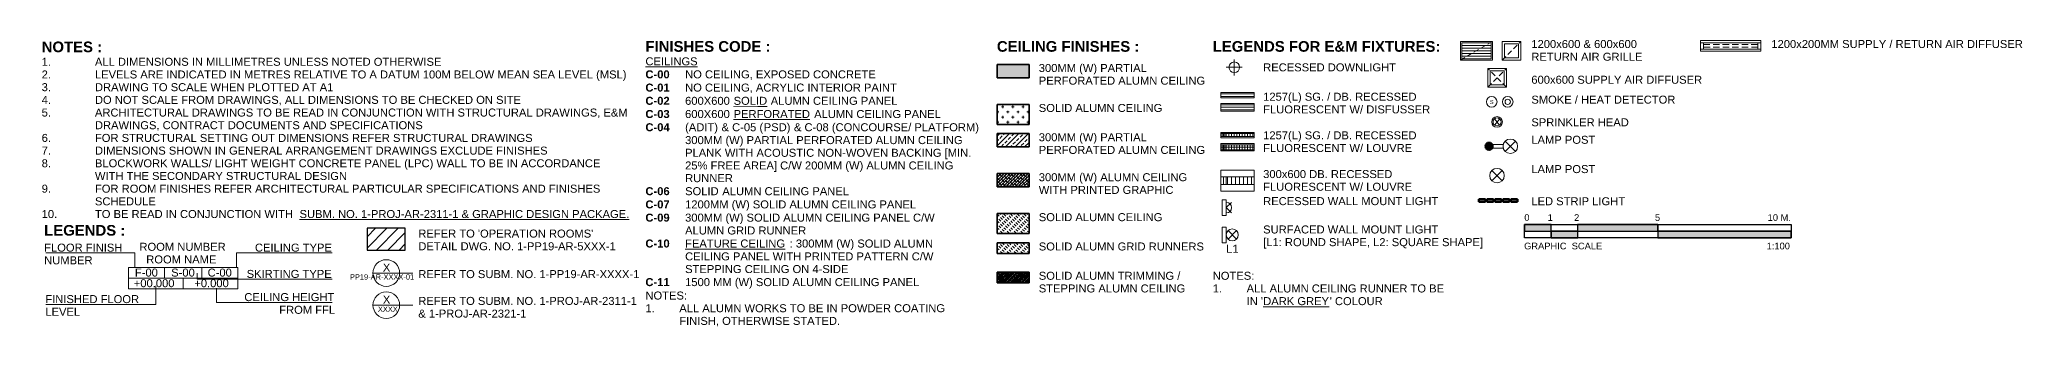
# Model space of a CAD drawing. Header units: millimetres. Extents: x -920222 to -841623, y -18676 to 21298.
# Drawn here: x -842366 to -841623, y -134 to -26 of the extents above; entities that cross this region are included whole.
import ezdxf

# ---------------------------------------------------------------- set-up
doc = ezdxf.new("R2010")
doc.units = ezdxf.units.MM
doc.linetypes.add('DPA_Hidden 50', pattern=[3, 2, -1])
doc.linetypes.add('Hidden - Short', pattern=[3.571875, 2.38125, -1.190625])
for name, color, linetype, lineweight in [('A-ANNO-NOTE', 3, 'Continuous', 25), ('A-DETL', 1, 'Continuous', 70), ('A-DETL-GENF', 2, 'Continuous', 35), ('A-DETL-THIN', 1, 'Continuous', 25), ('G-ANNO-TEXT', 3, 'Continuous', 9)]:
    doc.layers.add(name, color=color, linetype=linetype, lineweight=lineweight)
doc.styles.add('Arial_3', font='arial.ttf', dxfattribs={"height": 2.5})
doc.styles.add('Arial_4', font='arial.ttf', dxfattribs={"height": 3})
doc.styles.add('Arial_5', font='arial.ttf', dxfattribs={"height": 2})
doc.styles.add('Arial_6', font='arial.ttf', dxfattribs={"height": 1.5})
doc.styles.add('Arial_B', font='arialbd.ttf', dxfattribs={"height": 4})
doc.styles.add('Arial_B_1', font='arialbd.ttf', dxfattribs={"height": 3})
pattern_1 = [(135, (-842191.6447, 1.539), (-2.539928, 2e-16), [1.034, -2.558]), (135, (-842192.9147, 0.2694), (-2.539928, 2e-16), [1.034, -2.558]), (135, (-842193.5501, 2.174), (-2.539928, 2e-16), [0.51703, -3.075]), (135, (-842192.2797, 0.9044), (-2.539928, 2e-16), [1.034, -2.558]), (135, (-842191.3757, 0), (-2.539928, 2e-16), [0.51703, -3.075])]

# ---------------------------------------------------------------- blocks, each defined once
blk = doc.blocks.new('Graphic scale1 - Graphic scale 100-8746870-CRD_Legend Notes Part Plans - Ceiling Plan 1_100')
at = {"layer": 'A-ANNO-NOTE', "lineweight": 9}
h = blk.add_hatch(color=256, dxfattribs=at)
h.paths.add_polyline_path([(434.68, -98.08), (404.61, -98.08), (404.61, -95.59), (434.68, -95.59)])
h.paths.add_polyline_path([(394.68, -95.59), (394.68, -98.08), (384.68, -98.08), (384.68, -95.59)])
h = blk.add_hatch(color=256, dxfattribs=at)
h.paths.add_polyline_path([(484.68, -100.56), (434.68, -100.56), (434.68, -98.08), (484.68, -98.08)])
h.paths.add_polyline_path([(404.68, -98.08), (404.68, -100.56), (394.68, -100.56), (394.68, -98.08)])
at = {"layer": 'A-ANNO-NOTE'}
for p, q in [((384.68, -100.56), (384.68, -95.59)), ((384.68, -95.59), (484.68, -95.59)), ((394.68, -95.59), (384.68, -95.59)), ((384.68, -95.59), (384.68, -98.08)), ((394.68, -100.56), (394.68, -95.59)), ((394.68, -98.08), (394.68, -95.59)), ((404.61, -95.59), (404.61, -100.56)), ((434.68, -95.59), (404.61, -95.59)), ((404.61, -95.59), (404.61, -98.08)), ((434.68, -95.59), (434.68, -100.56)), ((434.68, -98.08), (434.68, -95.59)), ((484.68, -95.59), (484.68, -100.56)), ((384.68, -98.08), (484.68, -98.08)), ((384.68, -98.08), (394.68, -98.08)), ((484.68, -100.56), (384.68, -100.56)), ((404.68, -98.08), (394.68, -98.08)), ((394.68, -98.08), (394.68, -100.56)), ((394.68, -100.56), (404.68, -100.56)), ((404.61, -98.08), (434.68, -98.08)), ((404.68, -100.56), (404.68, -98.08)), ((484.68, -98.08), (434.68, -98.08)), ((434.68, -98.08), (434.68, -100.56)), ((434.68, -100.56), (484.68, -100.56)), ((484.68, -100.56), (484.68, -98.08))]:
    blk.add_line(p, q, dxfattribs=at)
at = {"layer": 'A-ANNO-NOTE', "lineweight": 9, "char_height": 2.5, "attachment_point": 1, "style": 'Arial_3'}
for s, insert, width in [('0', (384.63, -91.73), 2.3249), ('1', (393.4, -91.73), 2.3249), ('2', (403.31, -91.73), 2.3249), ('5', (433.62, -91.73), 2.3249), ('10 M.', (475.89, -91.73), 10.5021), ('GRAPHIC  SCALE', (384.56, -102.42), 35.4346), ('1:100', (475.5, -102.42), 10.5021)]:
    blk.add_mtext(s, dxfattribs=dict(at, insert=insert, width=width))
blk = doc.blocks.new('*U290')
at = {"layer": 'A-DETL', "lineweight": 9}
for p, q in [((62539.11, -3605.55), (62561.76, -3605.55)), ((62539.11, -3609.5), (62539.11, -3605.55)), ((62561.76, -3605.55), (62561.76, -3609.5)), ((62364.34, -3612.63), (62364.34, -3618.63)), ((62449.11, -3605.91), (62461.11, -3605.91)), ((62449.11, -3612.91), (62449.11, -3605.91)), ((62461.11, -3612.91), (62449.11, -3612.91)), ((62460.61, -3606.41), (62449.61, -3606.41)), ((62449.61, -3612.37), (62449.61, -3606.41)), ((62460.61, -3607.41), (62449.61, -3607.41)), ((62460.61, -3608.41), (62449.61, -3608.41)), ((62460.61, -3609.41), (62449.61, -3609.41)), ((62460.61, -3610.41), (62449.61, -3610.41)), ((62460.61, -3611.41), (62449.61, -3611.41)), ((62460.61, -3612.37), (62449.61, -3612.37)), ((62460.61, -3606.41), (62460.61, -3612.37)), ((62461.11, -3605.91), (62461.11, -3612.91)), ((62471.76, -3605.91), (62464.76, -3605.91)), ((62464.76, -3605.91), (62464.76, -3612.91)), ((62464.76, -3612.91), (62471.76, -3612.91)), ((62465.64, -3606.78), (62465.64, -3612.03)), ((62470.89, -3606.78), (62465.64, -3606.78)), ((62465.64, -3612.03), (62470.89, -3612.03)), ((62470.89, -3612.03), (62470.89, -3606.78)), ((62471.76, -3612.91), (62471.76, -3605.91)), ((62539.11, -3606.38), (62561.76, -3606.38)), ((62561.76, -3608.81), (62539.11, -3608.81)), ((62561.76, -3609.5), (62539.11, -3609.5)), ((62540.32, -3608.81), (62540.32, -3606.38)), ((62560.6, -3606.38), (62560.6, -3608.81)), ((62367.34, -3615.58), (62361.34, -3615.58)), ((62466.43, -3616.06), (62459.43, -3616.06)), ((62459.43, -3616.06), (62459.43, -3623.06)), ((62460.31, -3616.94), (62460.31, -3622.19)), ((62465.56, -3616.94), (62460.31, -3616.94)), ((62465.56, -3622.19), (62465.56, -3616.94)), ((62466.43, -3623.06), (62466.43, -3616.06)), ((62359.34, -3625.08), (62371.84, -3625.08)), ((62359.34, -3627.03), (62359.34, -3625.08)), ((62359.34, -3625.5), (62371.84, -3625.5)), ((62371.84, -3626.61), (62359.34, -3626.61)), ((62371.84, -3627.03), (62359.34, -3627.03)), ((62371.84, -3627.03), (62371.84, -3625.08)), ((62459.43, -3623.06), (62466.43, -3623.06)), ((62460.31, -3622.19), (62465.56, -3622.19)), ((62359.34, -3629.24), (62371.84, -3629.24)), ((62359.34, -3632.01), (62359.34, -3629.24)), ((62359.34, -3629.65), (62371.84, -3629.65)), ((62371.84, -3630.62), (62359.34, -3630.62)), ((62371.84, -3631.6), (62359.34, -3631.6)), ((62371.84, -3632.01), (62359.34, -3632.01)), ((62371.84, -3632.01), (62371.84, -3629.24)), ((62461.85, -3635), (62463.82, -3637.26)), ((62463.86, -3635), (62461.9, -3637.26)), ((62359.34, -3640.08), (62371.84, -3640.08)), ((62359.34, -3642.03), (62359.34, -3640.08)), ((62359.34, -3640.5), (62371.84, -3640.5)), ((62359.34, -3641.61), (62359.34, -3640.5)), ((62371.84, -3641.61), (62359.34, -3641.61)), ((62371.84, -3642.03), (62359.34, -3642.03)), ((62359.84, -3641.61), (62359.84, -3640.5)), ((62360.34, -3641.61), (62360.34, -3640.5)), ((62360.84, -3641.61), (62360.84, -3640.5)), ((62361.34, -3641.61), (62361.34, -3640.5)), ((62362.34, -3641.61), (62362.34, -3640.5)), ((62363.34, -3641.61), (62363.34, -3640.5)), ((62364.34, -3641.61), (62364.34, -3640.5)), ((62365.34, -3641.61), (62365.34, -3640.5)), ((62366.34, -3641.61), (62366.34, -3640.5)), ((62367.34, -3641.61), (62367.34, -3640.5)), ((62368.34, -3641.61), (62368.34, -3640.5)), ((62369.34, -3641.61), (62369.34, -3640.5)), ((62370.34, -3641.61), (62370.34, -3640.5)), ((62371.34, -3641.61), (62371.34, -3640.5)), ((62371.84, -3642.03), (62371.84, -3640.08)), ((62359.34, -3644.24), (62371.84, -3644.24)), ((62359.34, -3647.01), (62359.34, -3644.24)), ((62359.34, -3644.65), (62371.84, -3644.65)), ((62359.34, -3646.6), (62359.34, -3644.65)), ((62371.84, -3645.62), (62359.34, -3645.62)), ((62371.84, -3646.6), (62359.34, -3646.6)), ((62371.84, -3647.01), (62359.34, -3647.01)), ((62359.84, -3646.6), (62359.84, -3644.65)), ((62360.34, -3646.6), (62360.34, -3644.65)), ((62360.84, -3646.6), (62360.84, -3644.65)), ((62361.34, -3646.6), (62361.34, -3644.65)), ((62362.34, -3646.6), (62362.34, -3644.65)), ((62363.34, -3646.6), (62363.34, -3644.65)), ((62364.34, -3646.6), (62364.34, -3644.65)), ((62365.34, -3646.6), (62365.34, -3644.65)), ((62366.34, -3646.6), (62366.34, -3644.65)), ((62367.34, -3646.6), (62367.34, -3644.65)), ((62368.34, -3646.6), (62368.34, -3644.65)), ((62369.34, -3646.6), (62369.34, -3644.65)), ((62370.34, -3646.6), (62370.34, -3644.65)), ((62371.34, -3646.6), (62371.34, -3644.65)), ((62371.84, -3647.01), (62371.84, -3644.24)), ((62465.23, -3645.99), (62461, -3645.99)), ((62465.21, -3644.63), (62461.06, -3644.63)), ((62469.78, -3647.19), (62465.93, -3643.34)), ((62465.93, -3647.19), (62469.78, -3643.34)), ((62359.34, -3662.06), (62359.34, -3654.24)), ((62359.34, -3654.24), (62371.84, -3654.24)), ((62359.34, -3656.74), (62371.84, -3656.74)), ((62360.29, -3659.56), (62360.29, -3656.74)), ((62361.29, -3659.56), (62361.29, -3656.74)), ((62361.79, -3659.56), (62361.79, -3656.74)), ((62363.29, -3659.56), (62363.29, -3656.74)), ((62364.79, -3659.56), (62364.79, -3656.74)), ((62366.29, -3659.56), (62366.29, -3656.74)), ((62367.79, -3659.56), (62367.79, -3656.74)), ((62369.29, -3659.56), (62369.29, -3656.74)), ((62370.79, -3659.56), (62370.79, -3656.74)), ((62371.84, -3654.24), (62371.84, -3662.06)), ((62464.78, -3658.19), (62460.93, -3654.34)), ((62460.93, -3658.19), (62464.78, -3654.34)), ((62371.84, -3659.56), (62359.34, -3659.56)), ((62371.84, -3662.06), (62359.34, -3662.06)), ((62359.84, -3671.25), (62359.84, -3665.34)), ((62361.34, -3665.34), (62359.84, -3665.34)), ((62361.34, -3671.25), (62359.84, -3671.25)), ((62361.34, -3665.34), (62361.34, -3671.25)), ((62361.34, -3668.29), (62363.29, -3666.35)), ((62361.34, -3668.29), (62363.29, -3670.24)), ((62359.84, -3681.48), (62359.84, -3675.57)), ((62361.34, -3675.57), (62359.84, -3675.57)), ((62361.34, -3675.57), (62361.34, -3681.48)), ((62362, -3680.12), (62365.19, -3676.92)), ((62362, -3676.92), (62365.19, -3680.12)), ((61945.21, -3685.29), (61918.66, -3685.29)), ((61952.02, -3685.29), (61945.21, -3685.29)), ((61952.02, -3690.71), (61952.02, -3685.29)), ((61990.18, -3690.71), (61990.18, -3685.29)), ((61990.18, -3685.29), (62026.11, -3685.29)), ((62361.34, -3681.48), (62359.84, -3681.48)), ((61949.73, -3690.71), (61990.73, -3690.71)), ((61949.73, -3698.71), (61949.73, -3690.71)), ((61949.73, -3694.71), (61990.73, -3694.71)), ((61963.23, -3690.71), (61963.23, -3694.71)), ((61970.23, -3694.71), (61970.23, -3698.71)), ((61975.44, -3692.83), (61975.44, -3695.16)), ((61977.23, -3690.71), (61977.23, -3694.71)), ((61990.73, -3690.71), (61990.73, -3698.71)), ((62041.35, -3692.83), (62056.35, -3692.83)), ((61990.73, -3698.71), (61949.73, -3698.71)), ((61959.89, -3697.67), (61959.89, -3704.62)), ((61975.44, -3695.16), (62026.11, -3695.16)), ((61982.68, -3698.49), (61982.68, -3703.88)), ((61949.56, -3704.62), (61918.66, -3704.62)), ((61959.89, -3704.62), (61949.56, -3704.62)), ((61982.68, -3703.88), (62026.11, -3703.88)), ((62041.35, -3704.88), (62056.35, -3704.88))]:
    blk.add_line(p, q, dxfattribs=at)
at = {"layer": 'A-DETL', "linetype": 'DPA_Hidden 50', "lineweight": 9}
for p, q in [((62461.11, -3605.91), (62449.11, -3612.91)), ((62464.76, -3612.91), (62471.76, -3605.91)), ((62466.43, -3623.06), (62459.43, -3616.06)), ((62459.43, -3623.06), (62466.43, -3616.06))]:
    blk.add_line(p, q, dxfattribs=at)
at = {"layer": 'A-DETL', "linetype": 'Hidden - Short', "lineweight": 9}
for p, q in [((62540.32, -3607.1), (62560.6, -3607.1)), ((62560.6, -3607.98), (62540.32, -3607.98))]:
    blk.add_line(p, q, dxfattribs=at)
at = {"layer": 'A-DETL', "lineweight": 35}
for p, q in [((62287.42, -3614.51), (62275.44, -3614.51)), ((62275.44, -3614.51), (62275.44, -3619.51)), ((62275.44, -3619.51), (62287.42, -3619.51)), ((62287.42, -3619.51), (62287.42, -3614.51)), ((62287.42, -3629.51), (62275.44, -3629.51)), ((62275.44, -3629.51), (62275.44, -3637.01)), ((62287.42, -3637.01), (62287.42, -3629.51)), ((62275.44, -3637.01), (62287.42, -3637.01)), ((62287.42, -3640.51), (62275.44, -3640.51)), ((62275.44, -3640.51), (62275.44, -3645.51)), ((62287.42, -3645.51), (62287.42, -3640.51)), ((62275.44, -3645.51), (62287.42, -3645.51)), ((62287.42, -3655.51), (62275.44, -3655.51)), ((62275.44, -3655.51), (62275.44, -3660.51)), ((62287.42, -3660.51), (62287.42, -3655.51)), ((62275.44, -3660.51), (62287.42, -3660.51)), ((62287.42, -3670.51), (62275.44, -3670.51)), ((62275.44, -3670.51), (62275.44, -3678.01)), ((62287.42, -3678.01), (62287.42, -3670.51)), ((62275.44, -3678.01), (62287.42, -3678.01)), ((62287.42, -3681.51), (62275.44, -3681.51)), ((62275.44, -3681.51), (62275.44, -3685.51)), ((62275.44, -3685.51), (62287.42, -3685.51)), ((62287.42, -3685.51), (62287.42, -3681.51)), ((62287.42, -3692.51), (62275.44, -3692.51)), ((62275.44, -3692.51), (62275.44, -3696.51)), ((62287.42, -3696.51), (62287.42, -3692.51)), ((62275.44, -3696.51), (62287.42, -3696.51))]:
    blk.add_line(p, q, dxfattribs=at)
at = {"layer": 'A-DETL', "lineweight": 50}
for p, q in [((62458.5, -3665.16), (62456, -3665.16)), ((62456, -3665.16), (62456, -3666.16)), ((62458.5, -3666.16), (62458.5, -3665.16)), ((62461.5, -3665.16), (62459, -3665.16)), ((62459, -3665.16), (62459, -3666.16)), ((62461.5, -3666.16), (62461.5, -3665.16)), ((62464.5, -3665.16), (62462, -3665.16)), ((62462, -3665.16), (62462, -3666.16)), ((62464.5, -3666.16), (62464.5, -3665.16)), ((62467.5, -3665.16), (62465, -3665.16)), ((62465, -3665.16), (62465, -3666.16)), ((62467.5, -3666.16), (62467.5, -3665.16)), ((62470.5, -3665.16), (62468, -3665.16)), ((62468, -3665.16), (62468, -3666.16)), ((62470.5, -3666.16), (62470.5, -3665.16)), ((62456, -3666.16), (62458.5, -3666.16)), ((62459, -3666.16), (62461.5, -3666.16)), ((62462, -3666.16), (62464.5, -3666.16)), ((62465, -3666.16), (62467.5, -3666.16)), ((62468, -3666.16), (62470.5, -3666.16))]:
    blk.add_line(p, q, dxfattribs=at)

msp = doc.modelspace()

# ---------------------------------------------------------------- hatches: boundary and pattern name
at = {"layer": 'A-DETL-GENF'}
for points in [[(-841994.96, -40.49), (-841994.96, -35.49), (-842006.94, -35.49), (-842006.94, -40.49)], [(-841822.52, -67.6), (-841822.17, -67.56), (-841821.84, -67.42), (-841821.56, -67.2), (-841821.34, -66.92), (-841821.21, -66.59), (-841821.16, -66.24), (-841821.21, -65.89), (-841821.34, -65.56), (-841821.56, -65.28), (-841821.84, -65.06), (-841822.17, -64.93), (-841822.52, -64.88), (-841822.87, -64.93), (-841823.2, -65.06), (-841823.48, -65.28), (-841823.7, -65.56), (-841823.84, -65.89), (-841823.88, -66.24), (-841823.84, -66.59), (-841823.7, -66.92), (-841823.48, -67.2), (-841823.2, -67.42), (-841822.87, -67.56)]]:
    msp.add_hatch(color=7, dxfattribs=at).paths.add_polyline_path(points)
at = {"layer": 'A-DETL-GENF', "lineweight": 9}
h = msp.add_hatch(dxfattribs=at)
h.set_pattern_fill('FP_22', color=135, style=0, pattern_type=2)
h.set_pattern_definition([(0, (-842193.9157, 0), (1.905, 1.905), [0.9525, -2.857]), (90, (-842193.4395, -0.4763), (-1.905, 1.905), [0.9525, -2.857])])
h.paths.add_polyline_path([(-841994.96, -57.99), (-841994.96, -50.49), (-842006.94, -50.49), (-842006.94, -57.99)])
h = msp.add_hatch(dxfattribs=at)
h.set_pattern_fill('FP_18', color=253, style=0, pattern_type=2)
h.set_pattern_definition([(45, (-842193.9157, 0), (-1.78191, 1.78191), []), (45, (-842192.1337, 0), (-1.78191, 1.78191), [1.26, -0.63004])])
h.paths.add_polyline_path([(-841994.96, -66.49), (-841994.96, -61.49), (-842006.94, -61.49), (-842006.94, -66.49)])
h = msp.add_hatch(dxfattribs=at)
h.set_pattern_fill('FP_19', color=253, style=0, pattern_type=2)
h.set_pattern_definition([(45, (-842193.9157, 0), (-0.561266, 0.561266), []), (135, (-842193.9157, 0), (-1.6841516, 0.5616196), [1.984, -1.191])])
h.paths.add_polyline_path([(-841994.96, -81.49), (-841994.96, -76.49), (-842006.94, -76.49), (-842006.94, -81.49)])
at = {"layer": 'A-DETL-GENF'}
h = msp.add_hatch(color=7, dxfattribs=at)
h.paths.add_polyline_path([(-841823.88, -87.14), (-841823.88, -86.14), (-841826.38, -86.14), (-841826.38, -87.14)])
h.paths.add_polyline_path([(-841811.88, -87.14), (-841811.88, -86.14), (-841814.38, -86.14), (-841814.38, -87.14)])
h.paths.add_polyline_path([(-841817.38, -87.14), (-841814.88, -87.14), (-841814.88, -86.14), (-841817.38, -86.14)])
h.paths.add_polyline_path([(-841820.88, -87.14), (-841820.88, -86.14), (-841823.38, -86.14), (-841823.38, -87.14)])
h.paths.add_polyline_path([(-841820.38, -87.14), (-841817.88, -87.14), (-841817.88, -86.14), (-841820.38, -86.14)])
at = {"layer": 'A-DETL-GENF', "lineweight": 9}
h = msp.add_hatch(dxfattribs=at)
h.set_pattern_fill('FP_20', color=253, style=0, pattern_type=2)
h.set_pattern_definition(pattern_1)
h.paths.add_polyline_path([(-841994.96, -98.99), (-841994.96, -91.49), (-842006.94, -91.49), (-842006.94, -98.99)])
h = msp.add_hatch(dxfattribs=at)
h.set_pattern_fill('FP_17', color=10, style=0, pattern_type=2)
h.set_pattern_definition([(45, (-842193.9157, 0), (-2.12132, 2.12132), [])])
h.paths.add_polyline_path([(-842228.91, -105.21), (-842228.91, -97.02), (-842243.2, -97.02), (-842243.2, -105.21)])
h = msp.add_hatch(dxfattribs=at)
h.set_pattern_fill('FP_20', color=253, style=0, pattern_type=2)
h.set_pattern_definition(pattern_1)
h.paths.add_polyline_path([(-841994.96, -106.49), (-841994.96, -102.49), (-842006.94, -102.49), (-842006.94, -106.49)])
h = msp.add_hatch(dxfattribs=at)
h.set_pattern_fill('FP_21', color=253, style=0, pattern_type=2)
h.set_pattern_definition([(45, (-842193.9157, 0), (-0.3367596, 0.3367596), []), (135, (-842193.9157, 0), (-1.0102788, 0.3367596), [1.191, -0.71437])])
h.paths.add_polyline_path([(-841994.96, -117.49), (-841994.96, -113.49), (-842006.94, -113.49), (-842006.94, -117.49)])

# ---------------------------------------------------------------- linework, layer by layer
at = {"layer": 'A-DETL', "lineweight": 9}
for centre, radius in [((-841918.03, -36.56), 2), ((-841821.52, -49.55), 2), ((-841815.52, -49.55), 2), ((-841815.52, -49.55), 1), ((-841819.52, -57.09), 2), ((-841819.52, -57.09), 1.5), ((-841814.52, -66.24), 2.72), ((-841819.52, -77.24), 2.72), ((-841918.78, -99.5), 2.26), ((-842236.02, -113.81), 5), ((-842236.02, -125.86), 5)]:
    msp.add_circle(centre, radius, dxfattribs=at)
for centre, radius, start, end in [((-841822.52, -66.24), 1.36, 90, 270), ((-841822.52, -66.24), 1.36, 270, 90), ((-841921.03, -89.27), 2, 270, 90)]:
    msp.add_arc(centre, radius, start, end, dxfattribs=at)
at = {"layer": 'A-DETL', "lineweight": 50}
for start, end in [(360, 180), (180, 360)]:
    msp.add_arc((-841822.52, -66.24), 1.36, start, end, dxfattribs=at)
at = {"layer": 'A-DETL-THIN'}
for p, q in [((-842228.91, -97.02), (-842243.2, -97.02)), ((-842243.2, -97.02), (-842243.2, -105.21)), ((-842228.91, -105.21), (-842228.91, -97.02)), ((-842243.2, -105.21), (-842228.91, -105.21))]:
    msp.add_line(p, q, dxfattribs=at)

# ---------------------------------------------------------------- block references
at = {"layer": 'A-ANNO-NOTE', "lineweight": 9}
msp.add_blockref('Graphic scale1 - Graphic scale 100-8746870-CRD_Legend Notes Part Plans - Ceiling Plan 1_100', (-842193.92, 0), dxfattribs=at)

# ---------------------------------------------------------------- texts
at = {"layer": 'G-ANNO-TEXT', "color": 7, "attachment_point": 1}
for s, insert, char_height, width, style in [('NOTES :', (-842365.25, -26.91), 4, 27.6582, 'Arial_B'), ('FINISHES CODE :', (-842138.85, -26.74), 4, 57.2405, 'Arial_B'), ('CEILING FINISHES :', (-842007.05, -26.74), 4, 65.2574, 'Arial_B'), ('LEGENDS FOR E&M FIXTURES:', (-841926.12, -26.74), 4, 104.2194, 'Arial_B'), ('1200x600 & 600x600 ', (-841806.65, -26.34), 3, 50.2658, 'Arial_4'), ('1200x200MM SUPPLY / RETURN AIR DIFFUSER', (-841716.65, -26.34), 3, 115.7637, 'Arial_4'), ('\\LCEILINGS', (-842138.85, -32.84), 3, 24.0506, 'Arial_4'), ('300MM (W) PARTIAL ', (-841991.35, -35.34), 3, 51.5485, 'Arial_4'), ('RECESSED DOWNLIGHT', (-841907.21, -35.1), 3, 61.4894, 'Arial_4'), ('RETURN AIR GRILLE', (-841806.65, -31.11), 3, 51.2278, 'Arial_4'), ('C-00', (-842138.85, -37.73), 3, 11.1435, 'Arial_B_1'), ('C-01', (-842138.85, -42.69), 3, 11.1435, 'Arial_B_1'), ('^I^I', (-842129.66, -37.73), 3, 6.8945, 'Arial_4'), ('^I^I', (-842129.66, -42.69), 3, 6.8945, 'Arial_4'), ('NO CEILING, EXPOSED CONCRETE', (-842123.97, -37.73), 3, 87.7046, 'Arial_4'), ('NO CEILING, ACRYLIC INTERIOR PAINT', (-842123.97, -42.69), 3, 97.5654, 'Arial_4'), ('PERFORATED ALUMN CEILING  ', (-841991.35, -40.1), 3, 78.2447, 'Arial_4'), ('600x600 SUPPLY AIR DIFFUSER', (-841806.65, -39.75), 3, 78.6455, 'Arial_4'), ('C-02', (-842138.85, -47.66), 3, 11.1435, 'Arial_B_1'), ('^I^I', (-842129.66, -47.66), 3, 6.8945, 'Arial_4'), ('600X600 ', (-842123.97, -47.66), 3, 22.0464, 'Arial_4'), ('\\LSOLID', (-842105.78, -47.66), 3, 15.4726, 'Arial_4'), (' ALUMN CEILING PANEL ', (-842093.02, -47.66), 3, 61.2489, 'Arial_4'), ('SOLID ALUMN CEILING', (-841991.35, -50.34), 3, 56.9198, 'Arial_4'), ('1257(L) SG. / DB. RECESSED ', (-841907.21, -46.12), 3, 72.232, 'Arial_4'), ('FLUORESCENT W/ DISFUSSER', (-841907.21, -50.88), 3, 77.2025, 'Arial_4'), ('S', (-841822.21, -48.87), 1.5, 1.6835, 'Arial_6'), ('SMOKE / HEAT DETECTOR', (-841806.65, -47.22), 3, 66.5401, 'Arial_4'), ('C-03', (-842138.85, -52.62), 3, 11.1435, 'Arial_B_1'), ('C-04 ', (-842138.85, -57.58), 3, 12.5865, 'Arial_B_1'), ('^I^I', (-842129.66, -52.62), 3, 6.8945, 'Arial_4'), ('\\fArial|b1|i0|c0|p34|;^I', (-842128.47, -57.58), 3, 5.4515, 'Arial_B_1'), ('600X600 ', (-842123.97, -52.62), 3, 22.0464, 'Arial_4'), ('(', (-842123.97, -57.58), 3, 1.6835, 'Arial_4'), ('ADIT)', (-842122.58, -57.58), 3, 13.4683, 'Arial_4'), (' & C-05 (', (-842111.47, -57.58), 3, 20.6034, 'Arial_4'), ('\\LPERFORATED', (-842105.78, -52.62), 3, 35.1941, 'Arial_4'), ('PSD)', (-842094.47, -57.58), 3, 12.2658, 'Arial_4'), ('& C-08 (CONCOURSE/ PLATFORM)', (-842083.16, -57.58), 3, 85.1392, 'Arial_4'), (' ALUMN CEILING PANEL ', (-842076.74, -52.62), 3, 61.2489, 'Arial_4'), ('^I^I^I', (-842026.21, -52.62), 3, 13.789, 'Arial_4'), ('^I', (-842012.91, -57.58), 3, 3.6878, 'Arial_4'), ('SPRINKLER HEAD', (-841806.65, -55.72), 3, 44.8945, 'Arial_4'), ('^I^I^I', (-842138.85, -62.41), 3, 18.038, 'Arial_4'), ('300MM (W) PARTIAL PERFORATED ALUMN CEILING ', (-842123.97, -62.41), 3, 129.6329, 'Arial_4'), ('^I^I', (-842017.01, -62.41), 3, 8.6582, 'Arial_4'), ('300MM (W) PARTIAL ', (-841991.35, -61.34), 3, 51.5485, 'Arial_4'), ('PERFORATED ALUMN CEILING', (-841991.35, -66.1), 3, 76.6413, 'Arial_4'), ('1257(L) SG. / DB. RECESSED ', (-841907.21, -60.61), 3, 72.232, 'Arial_4'), ('FLUORESCENT W/ LOUVRE', (-841907.21, -65.38), 3, 68.9451, 'Arial_4'), ('LAMP POST', (-841806.65, -62.29), 3, 29.5823, 'Arial_4'), ('^I^I^I', (-842138.85, -67.17), 3, 18.038, 'Arial_4'), ('^I^I^I', (-842138.85, -71.93), 3, 18.038, 'Arial_4'), ('25% FREE AREA] C/W 200MM (W) ALUMN CEILING ', (-842123.97, -71.93), 3, 125.5443, 'Arial_4'), ('PLANK WITH ACOUSTIC NON-WOVEN BACKING [MIN. ', (-842123.97, -67.17), 3, 133.8818, 'Arial_4'), ('^I^I^I', (-842020.39, -71.93), 3, 12.7468, 'Arial_4'), ('^I', (-842013.51, -67.17), 3, 4.4093, 'Arial_4'), ('LAMP POST', (-841806.65, -73.29), 3, 29.5823, 'Arial_4'), ('^I^I^I', (-842138.85, -76.69), 3, 18.038, 'Arial_4'), ('C-06 ', (-842138.85, -81.59), 3, 12.5865, 'Arial_B_1'), ('^I', (-842128.47, -81.59), 3, 5.4515, 'Arial_4'), ('SOLID ', (-842123.97, -81.59), 3, 16.9156, 'Arial_4'), ('RUNNER ', (-842123.97, -76.69), 3, 23.3291, 'Arial_4'), ('ALUMN CEILING PANEL ', (-842110.02, -81.59), 3, 59.8059, 'Arial_4'), ('WITH PRINTED GRAPHIC ', (-841991.35, -81.1), 3, 63.8143, 'Arial_4'), ('300MM (W) ALUMN CEILING ', (-841991.35, -76.34), 3, 69.9873, 'Arial_4'), ('300x600 DB. RECESSED ', (-841907.21, -75.16), 3, 61.0084, 'Arial_4'), ('FLUORESCENT W/ LOUVRE', (-841907.21, -79.92), 3, 68.9451, 'Arial_4'), ('C-07 ', (-842138.85, -86.55), 3, 12.5865, 'Arial_B_1'), ('^I', (-842127.28, -86.55), 3, 4.0084, 'Arial_4'), ('1200MM (W) SOLID ALUMN CEILING PANEL', (-842123.97, -86.55), 3, 106.7046, 'Arial_4'), ('RECESSED WALL MOUNT LIGHT', (-841907.21, -85.32), 3, 81.0506, 'Arial_4'), ('LED STRIP LIGHT', (-841806.65, -85.37), 3, 43.3713, 'Arial_4'), ('^I^I^I', (-842138.85, -96.34), 3, 18.038, 'Arial_4'), ('C-09', (-842138.85, -91.51), 3, 11.1435, 'Arial_B_1'), ('^I^I', (-842129.66, -91.51), 3, 6.8945, 'Arial_B_1'), ('ALUMN GRID RUNNER', (-842123.97, -96.34), 3, 55.5569, 'Arial_4'), ('300MM (W) SOLID ALUMN CEILING PANEL C/W ', (-842123.97, -91.51), 3, 116.9662, 'Arial_4'), ('^I', (-842027.47, -91.51), 3, 3.2869, 'Arial_4'), ('SOLID ALUMN CEILING', (-841991.35, -91.34), 3, 56.9198, 'Arial_4'), ('SURFACED WALL MOUNT LIGHT', (-841907.21, -95.96), 3, 80.9704, 'Arial_4'), ('C-10', (-842138.85, -101.23), 3, 11.1435, 'Arial_B_1'), ('^I', (-842128.47, -101.23), 3, 5.4515, 'Arial_4'), ('\\LFEATURE CEILING', (-842123.97, -101.23), 3, 46.097, 'Arial_4'), (' : 300MM (W) SOLID ALUMN ', (-842085.94, -101.23), 3, 69.1856, 'Arial_4'), ('^I^I^I^I', (-842028.85, -101.23), 3, 23.0084, 'Arial_4'), ('SOLID ALUMN GRID RUNNERS', (-841991.35, -102.34), 3, 75.9198, 'Arial_4'), ('L1', (-841921.07, -103.19), 3, 5.7721, 'Arial_4'), ('[L1: ROUND SHAPE, L2: SQUARE SHAPE]', (-841907.21, -100.72), 3, 101.4135, 'Arial_4'), ('X', (-842237.31, -110.25), 3, 3.2869, 'Arial_4'), ('^I^I^I', (-842138.85, -106.06), 3, 18.038, 'Arial_4'), ('^I^I^I', (-842138.85, -110.82), 3, 18.038, 'Arial_4'), ('STEPPING CEILING ON 4-SIDE', (-842123.97, -110.82), 3, 75.3586, 'Arial_4'), ('CEILING PANEL WITH PRINTED PATTERN C/W ', (-842123.97, -106.06), 3, 116.6455, 'Arial_4'), ('+00.000', (-842330.7, -116.14), 3, 18.8397, 'Arial_4'), ('F-00', (-842330.29, -112.14), 3, 10.5823, 'Arial_4'), ('S-00', (-842316.67, -112.14), 3, 10.903, 'Arial_4'), ('+0.000', (-842308.01, -116.14), 3, 15.9536, 'Arial_4'), ('C-00', (-842303.02, -112.14), 3, 11.1435, 'Arial_4'), ('REFER TO SUBM. NO. 1-PP19-AR-XXXX-1', (-842224.01, -112.71), 3, 101.2531, 'Arial_4'), ('C-11', (-842138.85, -115.72), 3, 11.1435, 'Arial_B_1'), ('^I', (-842128.47, -115.72), 3, 5.4515, 'Arial_4'), ('1500 MM (W) SOLID ALUMN CEILING PANEL', (-842123.97, -115.72), 3, 108.1476, 'Arial_4'), ('SOLID ALUMN TRIMMING / ', (-841991.35, -113.34), 3, 66.6202, 'Arial_4'), ('STEPPING ALUMN CEILING', (-841991.35, -118.1), 3, 67.5823, 'Arial_4'), ('1.', (-841926.12, -118.1), 3, 15.3924, 'Arial_4'), ('NOTES:', (-841926.12, -113.34), 3, 19.2405, 'Arial_4'), ('ALL ALUMN CEILING RUNNER TO BE ', (-841913.42, -118.1), 3, 92.4346, 'Arial_4'), ('XXXX', (-842239.16, -126.39), 2, 9.2996, 'Arial_5'), ('X', (-842237.31, -122.3), 3, 3.2869, 'Arial_4'), ('REFER TO SUBM. NO. 1-PROJ-AR-2311-1 ', (-842224.01, -122.78), 3, 102.135, 'Arial_4'), ('1.', (-842138.85, -125.52), 3, 15.3924, 'Arial_4'), ('NOTES:', (-842138.85, -120.76), 3, 19.2405, 'Arial_4'), ('ALL ALUMN WORKS TO BE IN POWDER COATING ', (-842126.15, -125.52), 3, 124.5822, 'Arial_4'), ("IN '", (-841913.42, -122.86), 3, 7.5359, 'Arial_4'), ('\\LDARK GREY', (-841907.2, -122.86), 3, 30.2236, 'Arial_4'), ("' COLOUR", (-841882.26, -122.86), 3, 24.3713, 'Arial_4'), ('& 1-PROJ-AR-2321-1 ', (-842224.01, -127.54), 3, 51.2278, 'Arial_4'), ('FINISH, OTHERWISE STATED.', (-842126.15, -130.28), 3, 74.5569, 'Arial_4')]:
    msp.add_mtext(s, dxfattribs=dict(at, insert=insert, char_height=char_height, width=width, style=style))
at = {"layer": 'G-ANNO-TEXT', "color": 7, "char_height": 3, "attachment_point": 1, "style": 'Arial_4', "bg_fill": 3, "box_fill_scale": 1.25, "bg_fill_color": 256, "bg_fill_true_color": 13158600, "bg_fill_transparency": 0}
for s, insert, width in [('6.', (-842365.25, -61.59), 24.2097), ('9.', (-842365.25, -80.64), 24.2097), ('SKIRTING TYPE', (-842288.39, -112.64), 39.2827), ('CEILING HEIGHT', (-842289.26, -121.35), 41.5274)]:
    msp.add_mtext(s, dxfattribs=dict(at, insert=insert, width=width))

# ---------------------------------------------------------------- next in the draw order: texts
for s, insert, width in [('1.', (-842365.25, -33.01), 24.2097), ('7.', (-842365.25, -66.35), 24.2097), ("REFER TO 'OPERATION ROOMS' ", (-842224.01, -97.5), 82.0928), ('ROOM NAME', (-842326.03, -107.2), 32.2278), ('FINISHED FLOOR', (-842363.87, -122.1), 43.1308), ('FROM FFL', (-842276.16, -126.12), 25.654)]:
    msp.add_mtext(s, dxfattribs=dict(at, insert=insert, width=width))
at = {"layer": 'G-ANNO-TEXT', "color": 7, "insert": (-842249.64, -114.27), "char_height": 2, "width": 29.8228, "attachment_point": 1, "style": 'Arial_5'}
msp.add_mtext('PP19-AR-XXXX-01', dxfattribs=at)

# ---------------------------------------------------------------- next in the draw order: texts
at = {"layer": 'G-ANNO-TEXT', "color": 7, "char_height": 3, "attachment_point": 1, "style": 'Arial_4', "bg_fill": 3, "box_fill_scale": 1.25, "bg_fill_color": 256, "bg_fill_true_color": 13158600, "bg_fill_transparency": 0}
for s, insert, width in [('2.', (-842365.25, -37.77), 24.2097), ('8.', (-842365.25, -71.11), 24.2097), ('ROOM NUMBER', (-842328.59, -102.46), 39.6034), ('DETAIL DWG. NO. 1-PP19-AR-5XXX-1', (-842224.01, -102.26), 90.9114), ('LEVEL', (-842363.87, -126.86), 16.1139)]:
    msp.add_mtext(s, dxfattribs=dict(at, insert=insert, width=width))

# ---------------------------------------------------------------- next in the draw order: texts
for s, insert, width in [('ALL DIMENSIONS IN MILLIMETRES UNLESS NOTED OTHERWISE', (-842345.27, -33.01), 160.097), ('3.', (-842365.25, -42.54), 24.2097), ('FLOOR FINISH', (-842364.31, -102.77), 35.9958), ('CEILING TYPE', (-842285.28, -102.77), 35.5148)]:
    msp.add_mtext(s, dxfattribs=dict(at, insert=insert, width=width))

# ---------------------------------------------------------------- next in the draw order: texts
for s, insert, width in [('LEVELS ARE INDICATED IN METRES RELATIVE TO A DATUM 100M BELOW MEAN SEA LEVEL (MSL)', (-842345.27, -37.77), 245.7172), ('4.', (-842365.25, -47.3), 24.2097), ('NUMBER', (-842364.31, -107.54), 22.2067)]:
    msp.add_mtext(s, dxfattribs=dict(at, insert=insert, width=width))
at = {"layer": 'G-ANNO-TEXT', "color": 7, "insert": (-842364.31, -95.78), "char_height": 4, "width": 37.1181, "attachment_point": 1, "style": 'Arial_B'}
msp.add_mtext('LEGENDS :', dxfattribs=at)

# ---------------------------------------------------------------- next in the draw order: texts
at = {"layer": 'G-ANNO-TEXT', "color": 7, "char_height": 3, "attachment_point": 1, "style": 'Arial_4', "bg_fill": 3, "box_fill_scale": 1.25, "bg_fill_color": 256, "bg_fill_true_color": 13158600, "bg_fill_transparency": 0}
for s, insert, width in [('DRAWING TO SCALE WHEN PLOTTED AT A1', (-842345.27, -42.54), 110.713), ('5.', (-842365.25, -52.06), 24.2097), ('10.', (-842365.25, -90.16), 24.2097)]:
    msp.add_mtext(s, dxfattribs=dict(at, insert=insert, width=width))

# ---------------------------------------------------------------- next in the draw order: texts
at = {"layer": 'G-ANNO-TEXT', "color": 7, "insert": (-842345.27, -47.3), "char_height": 3, "width": 196.6539, "attachment_point": 1, "style": 'Arial_4', "bg_fill": 3, "box_fill_scale": 1.25, "bg_fill_color": 256, "bg_fill_true_color": 13158600, "bg_fill_transparency": 0}
msp.add_mtext('DO NOT SCALE FROM DRAWINGS, ALL DIMENSIONS TO BE CHECKED ON SITE', dxfattribs=at)

# ---------------------------------------------------------------- next in the draw order: texts
at = {"layer": 'G-ANNO-TEXT', "color": 7, "insert": (-842345.27, -52.06), "char_height": 3, "width": 247.7214, "attachment_point": 1, "style": 'Arial_4', "bg_fill": 3, "box_fill_scale": 1.25, "bg_fill_color": 256, "bg_fill_true_color": 13158600, "bg_fill_transparency": 0}
msp.add_mtext('ARCHITECTURAL DRAWINGS TO BE READ IN CONJUNCTION WITH STRUCTURAL DRAWINGS, E&M ', dxfattribs=at)

# ---------------------------------------------------------------- next in the draw order: texts
at = {"layer": 'G-ANNO-TEXT', "color": 7, "insert": (-842345.27, -56.82), "char_height": 3, "width": 151.2784, "attachment_point": 1, "style": 'Arial_4', "bg_fill": 3, "box_fill_scale": 1.25, "bg_fill_color": 256, "bg_fill_true_color": 13158600, "bg_fill_transparency": 0}
msp.add_mtext('DRAWINGS, CONTRACT DOCUMENTS AND SPECIFICATIONS', dxfattribs=at)

# ---------------------------------------------------------------- next in the draw order: texts
at = {"layer": 'G-ANNO-TEXT', "color": 7, "insert": (-842345.27, -61.59), "char_height": 3, "width": 202.0252, "attachment_point": 1, "style": 'Arial_4', "bg_fill": 3, "box_fill_scale": 1.25, "bg_fill_color": 256, "bg_fill_true_color": 13158600, "bg_fill_transparency": 0}
msp.add_mtext('FOR STRUCTURAL SETTING OUT DIMENSIONS REFER STRUCTURAL DRAWINGS', dxfattribs=at)

# ---------------------------------------------------------------- next in the draw order: texts
at = {"layer": 'G-ANNO-TEXT', "color": 7, "insert": (-842345.27, -66.35), "char_height": 3, "width": 208.7594, "attachment_point": 1, "style": 'Arial_4', "bg_fill": 3, "box_fill_scale": 1.25, "bg_fill_color": 256, "bg_fill_true_color": 13158600, "bg_fill_transparency": 0}
msp.add_mtext('DIMENSIONS SHOWN IN GENERAL ARRANGEMENT DRAWINGS EXCLUDE FINISHES', dxfattribs=at)

# ---------------------------------------------------------------- next in the draw order: texts
at = {"layer": 'G-ANNO-TEXT', "color": 7, "insert": (-842345.27, -71.11), "char_height": 3, "width": 235.6961, "attachment_point": 1, "style": 'Arial_4', "bg_fill": 3, "box_fill_scale": 1.25, "bg_fill_color": 256, "bg_fill_true_color": 13158600, "bg_fill_transparency": 0}
msp.add_mtext('BLOCKWORK WALLS/ LIGHT WEIGHT CONCRETE PANEL (LPC) WALL TO BE IN ACCORDANCE ', dxfattribs=at)

# ---------------------------------------------------------------- next in the draw order: texts
at = {"layer": 'G-ANNO-TEXT', "color": 7, "insert": (-842345.27, -75.87), "char_height": 3, "width": 116.405, "attachment_point": 1, "style": 'Arial_4', "bg_fill": 3, "box_fill_scale": 1.25, "bg_fill_color": 256, "bg_fill_true_color": 13158600, "bg_fill_transparency": 0}
msp.add_mtext('WITH THE SECONDARY STRUCTURAL DESIGN', dxfattribs=at)

# ---------------------------------------------------------------- next in the draw order: texts
at = {"layer": 'G-ANNO-TEXT', "color": 7, "insert": (-842345.27, -80.64), "char_height": 3, "width": 234.2531, "attachment_point": 1, "style": 'Arial_4', "bg_fill": 3, "box_fill_scale": 1.25, "bg_fill_color": 256, "bg_fill_true_color": 13158600, "bg_fill_transparency": 0}
msp.add_mtext('FOR ROOM FINISHES REFER ARCHITECTURAL PARTICULAR SPECIFICATIONS AND FINISHES ', dxfattribs=at)

# ---------------------------------------------------------------- next in the draw order: texts
at = {"layer": 'G-ANNO-TEXT', "color": 7, "insert": (-842345.27, -85.4), "char_height": 3, "width": 27.9789, "attachment_point": 1, "style": 'Arial_4', "bg_fill": 3, "box_fill_scale": 1.25, "bg_fill_color": 256, "bg_fill_true_color": 13158600, "bg_fill_transparency": 0}
msp.add_mtext('SCHEDULE', dxfattribs=at)

# ---------------------------------------------------------------- next in the draw order: texts
at = {"layer": 'G-ANNO-TEXT', "color": 7, "insert": (-842345.27, -90.16), "char_height": 3, "width": 92.9958, "attachment_point": 1, "style": 'Arial_4', "bg_fill": 3, "box_fill_scale": 1.25, "bg_fill_color": 256, "bg_fill_true_color": 13158600, "bg_fill_transparency": 0}
msp.add_mtext('TO BE READ IN CONJUNCTION WITH ', dxfattribs=at)

# ---------------------------------------------------------------- next in the draw order: texts
at = {"layer": 'G-ANNO-TEXT', "color": 7, "insert": (-842268.55, -90.16), "char_height": 3, "width": 151.9198, "attachment_point": 1, "style": 'Arial_4', "bg_fill": 3, "box_fill_scale": 1.25, "bg_fill_color": 256, "bg_fill_true_color": 13158600, "bg_fill_transparency": 0}
msp.add_mtext('\\LSUBM. NO. 1-PROJ-AR-2311-1 & GRAPHIC DESIGN PACKAGE.', dxfattribs=at)

# ---------------------------------------------------------------- next in the draw order: block references
msp.add_blockref('*U290', (-904282.37, 3579.02))

doc.saveas('drawing.dxf')
